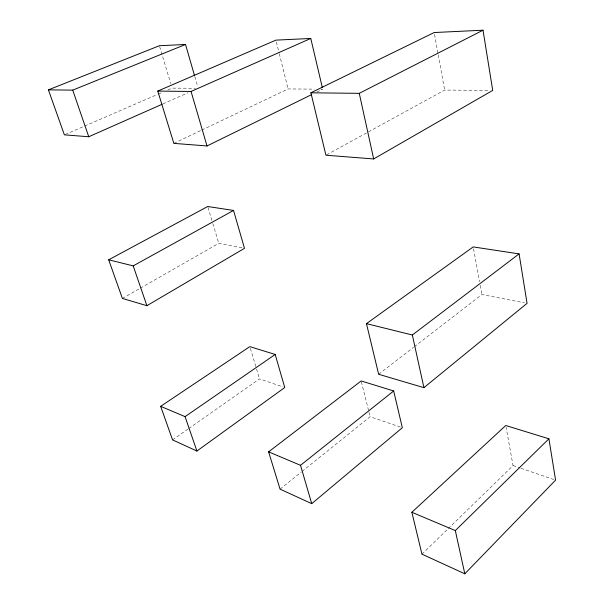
<?xml version="1.0" encoding="UTF-8"?>
<svg xmlns="http://www.w3.org/2000/svg" width="604" height="604" viewBox="0 0 604 604"><rect width="100%" height="100%" fill="white"/><g stroke="black" fill="none" stroke-linecap="round" stroke-linejoin="round"><path stroke-width="0.45" stroke-dasharray="3.02 2.27" d="M421.954 554.162L447.594 529.232M448.274 528.576L513.06 465.593L506.092 427.33M280.06 489.142L301.298 472.064M302.03 471.475L370.124 416.715L400.58 427.134M378.648 374.269L413.559 347.308M414.306 346.734L481.901 294.541L524.302 302.793M172.555 439.878L187.95 429.082M188.72 428.546L259.524 378.897L283.019 386.93M122.393 298.436L139.547 288.629M140.362 288.161L218.769 243.321L242.657 247.972M326.749 154.767L444.642 90.064L489.897 90.389M316.79 92.087L322.702 89.188L320.83 89.173M173.839 143.375L200.921 130.472M201.766 130.064L288.108 88.939L314.284 89.128M162.869 103.933L187.859 92.873M65.232 134.465L157.463 94.466M158.323 94.088L162.635 92.216M167.806 89.973L172.117 88.109L195.409 88.275M513.06 465.593L520.15 468.017M521.033 468.319L553.808 479.523M159.652 46.629L170.766 83.601M207.98 207.414L212.563 222.672M212.834 223.571L218.769 243.321M250.366 348.433L256.292 368.146M256.564 369.044L259.524 378.897M194.843 76.67L197.689 86.508M276.345 41.948L279.056 52.79M279.282 53.696L288.108 88.939M361.396 381.841L368.78 411.347M368.999 412.245L370.124 416.715M434.502 34.398L438.051 53.884M438.225 54.813L444.642 90.064M473.559 248.742L479.561 281.721M480.233 285.382L481.901 294.541"/><path stroke-width="0.91" d="M464.808 573.8L555.582 480.127L548.915 438.806L505.759 425.503L411.868 512.268L421.954 554.162L464.808 573.8L455.318 530.591L411.868 512.268M455.318 530.591L548.915 438.806M311.739 503.653L402.324 427.73L393.68 390.969L361.169 380.95L268.614 451.86L280.06 489.142L311.739 503.653L300.513 465.314L268.614 451.86M423.917 387.662L527.066 303.336L519.093 253.891L473.219 246.915L366.462 323.638L378.648 374.269L423.917 387.662L412.351 335.001L366.462 323.638M300.513 465.314L393.68 390.969M412.351 335.001L519.093 253.891M196.912 451.037L284.756 387.526L275.19 354.457L249.829 346.636L160.664 406.341L172.555 439.878L196.912 451.037L185.073 416.639L160.664 406.341M185.073 416.639L275.19 354.457M146.893 305.692L244.492 248.327L233.537 210.441L207.708 206.515L108.69 259.811L122.393 298.436L146.893 305.692L133.197 265.873L108.69 259.811M373.672 158.943L492.721 90.411L483.011 30.2L434.163 32.541L310.901 92.805L325.926 155.22L373.672 158.943L359.267 93.341L483.011 30.2M133.197 265.873L233.537 210.441M322.279 87.376L310.773 38.46L275.892 40.136L157.772 91.083L173.839 143.375L207.013 145.957L311.724 94.571M194.579 75.772L185.526 44.469L159.38 45.73L48.418 89.86L64.371 134.843L88.758 136.746L162.008 104.318M157.772 91.083L191.06 91.461L310.773 38.46M48.418 89.86L72.722 90.132L185.526 44.469M310.901 92.805L359.267 93.341M72.722 90.132L88.758 136.746M191.06 91.461L207.013 145.957"/></g></svg>
